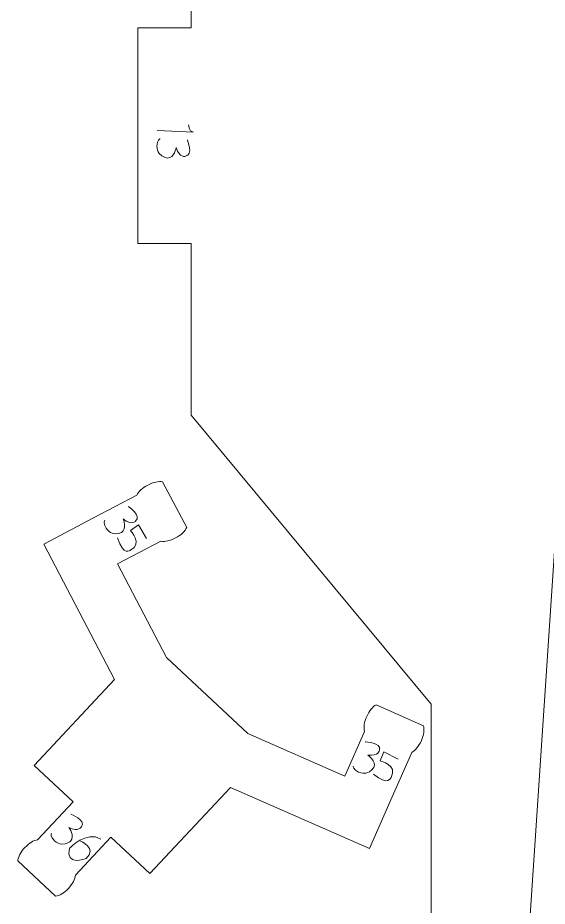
# Model space of a CAD drawing. Header units: centimetres. Extents: x -25 to 25, y -32.5 to 32.5.
# Drawn here: x -14.88 to -11.82, y -17.1 to -11.95 of the extents above; entities that cross this region are included whole.
import ezdxf

# ---------------------------------------------------------------- set-up
doc = ezdxf.new("R2010")
doc.units = ezdxf.units.CM
doc.header["$MEASUREMENT"] = 0
doc.layers.add('Capa 1', color=7, linetype='Continuous')

msp = doc.modelspace()

# ---------------------------------------------------------------- linework, layer by layer
at = {"layer": 'Capa 1', "color": 250, "lineweight": 9}
msp.add_open_spline([(-9.1723, -7.64937), (-9.1723, -7.64937), (-9.03691, -7.64937), (-9.03691, -7.64937), (-9.03691, -7.64937), (-9.03691, -7.64937), (-9.03691, -11.9547), (-9.03691, -11.9547), (-9.03691, -11.9547), (-9.03691, -11.9547), (-10.64317, -12.40194), (-10.64317, -12.40194), (-10.64317, -12.40194), (-10.64434, -12.39776), (-10.72507, -12.10227), (-10.72507, -12.10227), (-10.72507, -12.10227), (-10.72507, -12.10227), (-11.40795, -12.29425), (-11.40795, -12.29425), (-11.40795, -12.29425), (-11.40795, -12.29425), (-11.32437, -12.5916), (-11.32437, -12.5916), (-11.32437, -12.5916), (-11.32437, -12.5916), (-11.61796, -12.67334), (-11.61796, -12.67334), (-11.61796, -12.67334), (-11.61796, -12.67334), (-11.92924, -17.35374), (-11.92924, -17.35374), (-11.92924, -17.35374), (-11.92924, -17.35374), (-12.49025, -17.35343), (-12.49025, -17.35343), (-12.49025, -17.35343), (-12.49025, -17.35343), (-12.49025, -15.92886), (-12.49025, -15.92886), (-12.49025, -15.92886), (-12.49025, -15.92886), (-13.88013, -14.25651), (-13.88013, -14.25651), (-13.88013, -14.25651), (-13.88013, -14.25651), (-13.88013, -13.262), (-13.88013, -13.262), (-13.88013, -13.262), (-13.88013, -13.262), (-14.18901, -13.26203), (-14.18901, -13.26203), (-14.18901, -13.26203), (-14.18901, -13.26203), (-14.18901, -12.0137), (-14.18901, -12.0137), (-14.18901, -12.0137), (-14.18901, -12.0137), (-13.88013, -12.0137), (-13.88013, -12.0137), (-13.88013, -12.0137), (-13.88013, -12.0137), (-13.88013, -10.89024), (-13.88013, -10.89024), (-13.88013, -10.89024), (-13.88013, -10.89024), (-14.18901, -10.89024), (-14.18901, -10.89024), (-14.18901, -10.89024), (-14.18901, -10.89024), (-14.18901, -9.64191), (-14.18901, -9.64191), (-14.18901, -9.64191), (-14.18901, -9.64191), (-13.88013, -9.64193), (-13.88013, -9.64193), (-13.88013, -9.64193), (-13.88013, -9.64193), (-13.88013, -8.87375), (-13.88013, -8.87375), (-13.88013, -8.87375), (-12.9393, -8.63427), (-12.28617, -7.77991), (-12.30182, -6.80921), (-12.30182, -6.80921), (-12.31747, -5.83851), (-13.0451, -4.9958), (-13.99316, -4.78678), (-13.99316, -4.78678), (-13.99316, -4.78678), (-13.99316, -4.03776), (-13.99316, -4.03776), (-13.99316, -4.03776), (-13.99316, -4.03776), (-13.3734, -4.03776), (-13.3734, -4.03776), (-13.3734, -4.03776), (-13.3734, -4.03776), (-13.37341, -4.34662), (-13.37341, -4.34662), (-13.37341, -4.34662), (-13.37341, -4.34662), (-12.1516, -4.34662), (-12.1516, -4.34662), (-12.1516, -4.34662), (-12.1516, -4.34662), (-12.15164, -4.03776), (-12.15164, -4.03776), (-12.15164, -4.03776), (-12.15164, -4.03776), (-11.33399, -4.03776), (-11.33399, -4.03776), (-11.33399, -4.03776), (-11.33399, -4.03776), (-10.81065, -4.22066), (-10.81065, -4.22066), (-10.81065, -4.22066), (-10.81065, -4.22066), (-10.91575, -4.51592), (-10.91575, -4.51592), (-10.91575, -4.51592), (-10.91575, -4.51592), (-9.91128, -4.86214), (-9.91128, -4.86214), (-9.91128, -4.86214), (-9.91128, -4.86214), (-9.81063, -4.57013), (-9.81063, -4.57013), (-9.81063, -4.57013), (-9.81063, -4.57013), (-9.03691, -4.84052), (-9.03691, -4.84052), (-9.03691, -4.84052), (-9.03691, -4.84052), (-9.03691, -6.40182), (-9.03691, -6.40182), (-9.03691, -6.40182), (-9.03691, -6.40182), (-9.1723, -6.40104), (-9.1723, -6.40104)], degree=3, knots=[0, 0, 0, 0, 0.0277778, 0.0277778, 0.0277778, 0.0277778, 0.0555556, 0.0555556, 0.0555556, 0.0555556, 0.0833333, 0.0833333, 0.0833333, 0.0833333, 0.1111111, 0.1111111, 0.1111111, 0.1111111, 0.1388889, 0.1388889, 0.1388889, 0.1388889, 0.1666667, 0.1666667, 0.1666667, 0.1666667, 0.1944444, 0.1944444, 0.1944444, 0.1944444, 0.2222222, 0.2222222, 0.2222222, 0.2222222, 0.25, 0.25, 0.25, 0.25, 0.2777778, 0.2777778, 0.2777778, 0.2777778, 0.3055556, 0.3055556, 0.3055556, 0.3055556, 0.3333333, 0.3333333, 0.3333333, 0.3333333, 0.3611111, 0.3611111, 0.3611111, 0.3611111, 0.3888889, 0.3888889, 0.3888889, 0.3888889, 0.4166667, 0.4166667, 0.4166667, 0.4166667, 0.4444444, 0.4444444, 0.4444444, 0.4444444, 0.4722222, 0.4722222, 0.4722222, 0.4722222, 0.5, 0.5, 0.5, 0.5, 0.5277778, 0.5277778, 0.5277778, 0.5277778, 0.5555556, 0.5555556, 0.5555556, 0.5555556, 0.5833333, 0.5833333, 0.5833333, 0.5833333, 0.6111111, 0.6111111, 0.6111111, 0.6111111, 0.6388889, 0.6388889, 0.6388889, 0.6388889, 0.6666667, 0.6666667, 0.6666667, 0.6666667, 0.6944444, 0.6944444, 0.6944444, 0.6944444, 0.7222222, 0.7222222, 0.7222222, 0.7222222, 0.75, 0.75, 0.75, 0.75, 0.7777778, 0.7777778, 0.7777778, 0.7777778, 0.8055556, 0.8055556, 0.8055556, 0.8055556, 0.8333333, 0.8333333, 0.8333333, 0.8333333, 0.8611111, 0.8611111, 0.8611111, 0.8611111, 0.8888889, 0.8888889, 0.8888889, 0.8888889, 0.9166667, 0.9166667, 0.9166667, 0.9166667, 0.9444444, 0.9444444, 0.9444444, 0.9444444, 1, 1, 1, 1], dxfattribs=at)
at = {"layer": 'Capa 1', "color": 22, "lineweight": 5}
for points in [[(-13.89408, -12.57413), (-13.89408, -12.57413), (-13.89433, -12.61457), (-13.86667, -12.61752)], [(-13.86667, -12.61752), (-13.86667, -12.61752), (-14.07595, -12.60765), (-14.07595, -12.60765)]]:
    msp.add_open_spline(points, degree=3, dxfattribs=at)
for points, knots in [([(-14.05843, -12.65481), (-14.05843, -12.65481), (-14.07723, -12.66116), (-14.07773, -12.69723), (-14.07773, -12.69723), (-14.078, -12.71595), (-14.07195, -12.72965), (-14.06476, -12.73972), (-14.06476, -12.73972), (-14.0472, -12.76427), (-14.01825, -12.76686), (-14.01825, -12.76686), (-14.01825, -12.76686), (-13.97653, -12.76761), (-13.96561, -12.70684), (-13.96561, -12.70684), (-13.96561, -12.70684), (-13.94617, -12.76778), (-13.9135, -12.75694), (-13.9135, -12.75694), (-13.9135, -12.75694), (-13.86371, -12.75064), (-13.90158, -12.66222), (-13.90158, -12.66222)], [0, 0, 0, 0, 0.1428571, 0.1428571, 0.1428571, 0.1428571, 0.2857143, 0.2857143, 0.2857143, 0.2857143, 0.4285714, 0.4285714, 0.4285714, 0.4285714, 0.5714286, 0.5714286, 0.5714286, 0.5714286, 0.7142857, 0.7142857, 0.7142857, 0.7142857, 1, 1, 1, 1]), ([(-14.37901, -14.86414), (-14.37901, -14.86414), (-14.39121, -14.87979), (-14.3718, -14.91019), (-14.3718, -14.91019), (-14.36172, -14.92596), (-14.34914, -14.93408), (-14.3376, -14.93854), (-14.3376, -14.93854), (-14.30943, -14.94939), (-14.28383, -14.93563), (-14.28383, -14.93563), (-14.28383, -14.93563), (-14.24857, -14.91331), (-14.27287, -14.85655), (-14.27287, -14.85655), (-14.27287, -14.85655), (-14.22312, -14.89676), (-14.20179, -14.86974), (-14.20179, -14.86974), (-14.20179, -14.86974), (-14.16368, -14.8371), (-14.24393, -14.78407), (-14.24393, -14.78407)], [0, 0, 0, 0, 0.1428571, 0.1428571, 0.1428571, 0.1428571, 0.2857143, 0.2857143, 0.2857143, 0.2857143, 0.4285714, 0.4285714, 0.4285714, 0.4285714, 0.5714286, 0.5714286, 0.5714286, 0.5714286, 0.7142857, 0.7142857, 0.7142857, 0.7142857, 1, 1, 1, 1]), ([(-14.13879, -14.97056), (-14.13879, -14.97056), (-14.18496, -14.8916), (-14.18496, -14.8916), (-14.18496, -14.8916), (-14.18496, -14.8916), (-14.23178, -14.92318), (-14.23178, -14.92318)], [0, 0, 0, 0, 0.3333333, 0.3333333, 0.3333333, 0.3333333, 1, 1, 1, 1]), ([(-14.23178, -14.92318), (-14.23178, -14.92318), (-14.15749, -15.00131), (-14.23052, -15.03742), (-14.23052, -15.03742), (-14.23052, -15.03742), (-14.27276, -15.07537), (-14.30546, -14.96686)], [0, 0, 0, 0, 0.3333333, 0.3333333, 0.3333333, 0.3333333, 1, 1, 1, 1]), ([(-12.94116, -16.28858), (-12.94116, -16.28858), (-12.94287, -16.30835), (-12.91003, -16.32326), (-12.91003, -16.32326), (-12.89298, -16.331), (-12.878, -16.33094), (-12.8659, -16.32839), (-12.8659, -16.32839), (-12.83637, -16.32213), (-12.8224, -16.29664), (-12.8224, -16.29664), (-12.8224, -16.29664), (-12.80501, -16.25871), (-12.85632, -16.22437), (-12.85632, -16.22437), (-12.85632, -16.22437), (-12.79269, -16.23097), (-12.78954, -16.19668), (-12.78954, -16.19668), (-12.78954, -16.19668), (-12.77537, -16.14854), (-12.87156, -16.14782), (-12.87156, -16.14782)], [0, 0, 0, 0, 0.1428571, 0.1428571, 0.1428571, 0.1428571, 0.2857143, 0.2857143, 0.2857143, 0.2857143, 0.4285714, 0.4285714, 0.4285714, 0.4285714, 0.5714286, 0.5714286, 0.5714286, 0.5714286, 0.7142857, 0.7142857, 0.7142857, 0.7142857, 1, 1, 1, 1]), ([(-12.68176, -16.24688), (-12.68176, -16.24688), (-12.76351, -16.20584), (-12.76351, -16.20584), (-12.76351, -16.20584), (-12.76351, -16.20584), (-12.78555, -16.25784), (-12.78555, -16.25784)], [0, 0, 0, 0, 0.3333333, 0.3333333, 0.3333333, 0.3333333, 1, 1, 1, 1]), ([(-12.78555, -16.25784), (-12.78555, -16.25784), (-12.68068, -16.28285), (-12.72223, -16.35293), (-12.72223, -16.35293), (-12.72223, -16.35293), (-12.73696, -16.40777), (-12.82352, -16.33461)], [0, 0, 0, 0, 0.3333333, 0.3333333, 0.3333333, 0.3333333, 1, 1, 1, 1]), ([(-14.6887, -16.6768), (-14.6887, -16.6768), (-14.69678, -16.69492), (-14.67062, -16.71975), (-14.67062, -16.71975), (-14.65704, -16.73264), (-14.64287, -16.73748), (-14.63059, -16.73903), (-14.63059, -16.73903), (-14.60064, -16.74278), (-14.5791, -16.72326), (-14.5791, -16.72326), (-14.5791, -16.72326), (-14.55026, -16.6931), (-14.58752, -16.64387), (-14.58752, -16.64387), (-14.58752, -16.64387), (-14.52955, -16.67091), (-14.51536, -16.63954), (-14.51536, -16.63954), (-14.51536, -16.63954), (-14.48622, -16.59869), (-14.57689, -16.56655), (-14.57689, -16.56655)], [0, 0, 0, 0, 0.1428571, 0.1428571, 0.1428571, 0.1428571, 0.2857143, 0.2857143, 0.2857143, 0.2857143, 0.4285714, 0.4285714, 0.4285714, 0.4285714, 0.5714286, 0.5714286, 0.5714286, 0.5714286, 0.7142857, 0.7142857, 0.7142857, 0.7142857, 1, 1, 1, 1]), ([(-14.52245, -16.71967), (-14.52245, -16.71967), (-14.42066, -16.76514), (-14.48727, -16.82387), (-14.48727, -16.82387), (-14.48727, -16.82387), (-14.61273, -16.87007), (-14.58339, -16.76353), (-14.58339, -16.76353), (-14.58339, -16.76353), (-14.48356, -16.65816), (-14.40355, -16.71116)], [0, 0, 0, 0, 0.25, 0.25, 0.25, 0.25, 0.5, 0.5, 0.5, 0.5, 1, 1, 1, 1])]:
    msp.add_open_spline(points, degree=3, knots=knots, dxfattribs=at)
at = {"layer": 'Capa 1', "color": 250, "lineweight": 18}
for points, knots in [([(-14.04527, -14.64145), (-14.06745, -14.63748), (-14.09923, -14.64383), (-14.13052, -14.6603), (-14.13052, -14.6603), (-14.16181, -14.67677), (-14.18504, -14.69937), (-14.19432, -14.7199)], [0, 0, 0, 0, 0.3333333, 0.3333333, 0.3333333, 0.3333333, 1, 1, 1, 1]), ([(-14.78926, -16.28413), (-14.78926, -16.28413), (-14.32364, -15.78595), (-14.32364, -15.78595), (-14.32364, -15.78595), (-14.32364, -15.78595), (-14.73361, -15.0019), (-14.73361, -15.0019), (-14.73361, -15.0019), (-14.73361, -15.0019), (-14.44442, -14.85068), (-14.44442, -14.85068), (-14.44442, -14.85068), (-14.44442, -14.85068), (-14.19432, -14.7199), (-14.19432, -14.7199)], [0, 0, 0, 0, 0.2, 0.2, 0.2, 0.2, 0.4, 0.4, 0.4, 0.4, 0.6, 0.6, 0.6, 0.6, 1, 1, 1, 1]), ([(-13.90554, -14.90693), (-13.91482, -14.92746), (-13.93805, -14.95006), (-13.96934, -14.96653), (-13.96934, -14.96653), (-14.00063, -14.983), (-14.03241, -14.98935), (-14.0546, -14.98538)], [0, 0, 0, 0, 0.3333333, 0.3333333, 0.3333333, 0.3333333, 1, 1, 1, 1]), ([(-14.05532, -14.98575), (-14.05532, -14.98575), (-14.30542, -15.11653), (-14.30542, -15.11653), (-14.30542, -15.11653), (-14.30542, -15.11653), (-14.02145, -15.65959), (-14.02145, -15.65959), (-14.02145, -15.65959), (-14.02145, -15.65959), (-13.55109, -16.09921), (-13.55109, -16.09921), (-13.55109, -16.09921), (-13.55109, -16.09921), (-12.9901, -16.34587), (-12.9901, -16.34587), (-12.9901, -16.34587), (-12.9901, -16.34587), (-12.87651, -16.08751), (-12.87651, -16.08751)], [0, 0, 0, 0, 0.1666667, 0.1666667, 0.1666667, 0.1666667, 0.3333333, 0.3333333, 0.3333333, 0.3333333, 0.5, 0.5, 0.5, 0.5, 0.6666667, 0.6666667, 0.6666667, 0.6666667, 1, 1, 1, 1]), ([(-12.80796, -15.93276), (-12.82782, -15.94341), (-12.8488, -15.96811), (-12.86312, -16.00044), (-12.86312, -16.00044), (-12.87744, -16.03277), (-12.88164, -16.0649), (-12.87617, -16.08677)], [0, 0, 0, 0, 0.3333333, 0.3333333, 0.3333333, 0.3333333, 1, 1, 1, 1]), ([(-12.53366, -16.05425), (-12.5282, -16.07612), (-12.53239, -16.10825), (-12.54671, -16.14058), (-12.54671, -16.14058), (-12.56103, -16.17291), (-12.58201, -16.19761), (-12.60187, -16.20826)], [0, 0, 0, 0, 0.3333333, 0.3333333, 0.3333333, 0.3333333, 1, 1, 1, 1]), ([(-12.60115, -16.20819), (-12.60115, -16.20819), (-12.71475, -16.46654), (-12.71475, -16.46654), (-12.71475, -16.46654), (-12.71475, -16.46654), (-12.84683, -16.76535), (-12.84683, -16.76535), (-12.84683, -16.76535), (-12.84683, -16.76535), (-13.65247, -16.4111), (-13.65247, -16.4111), (-13.65247, -16.4111), (-13.65247, -16.4111), (-14.11916, -16.91043), (-14.11916, -16.91043)], [0, 0, 0, 0, 0.2, 0.2, 0.2, 0.2, 0.4, 0.4, 0.4, 0.4, 0.6, 0.6, 0.6, 0.6, 1, 1, 1, 1]), ([(-14.76864, -16.71404), (-14.76864, -16.71404), (-14.56379, -16.49486), (-14.56379, -16.49486), (-14.56379, -16.49486), (-14.56379, -16.49486), (-14.78926, -16.28413), (-14.78926, -16.28413)], [0, 0, 0, 0, 0.3333333, 0.3333333, 0.3333333, 0.3333333, 1, 1, 1, 1]), ([(-14.76864, -16.71404), (-14.7909, -16.71757), (-14.81883, -16.73401), (-14.84297, -16.75984), (-14.84297, -16.75984), (-14.86712, -16.78567), (-14.88163, -16.81465), (-14.88365, -16.83709)], [0, 0, 0, 0, 0.3333333, 0.3333333, 0.3333333, 0.3333333, 1, 1, 1, 1]), ([(-14.11916, -16.91043), (-14.11916, -16.91043), (-14.34462, -16.69971), (-14.34462, -16.69971), (-14.34462, -16.69971), (-14.34462, -16.69971), (-14.54947, -16.91888), (-14.54947, -16.91888)], [0, 0, 0, 0, 0.3333333, 0.3333333, 0.3333333, 0.3333333, 1, 1, 1, 1]), ([(-14.54947, -16.91888), (-14.55149, -16.94133), (-14.566, -16.97031), (-14.59015, -16.99614), (-14.59015, -16.99614), (-14.61429, -17.02197), (-14.64222, -17.03841), (-14.66448, -17.04194)], [0, 0, 0, 0, 0.3333333, 0.3333333, 0.3333333, 0.3333333, 1, 1, 1, 1])]:
    msp.add_open_spline(points, degree=3, knots=knots, dxfattribs=at)
for points in [[(-14.04527, -14.64145), (-14.04527, -14.64145), (-13.90554, -14.90692), (-13.90554, -14.90692)], [(-12.80796, -15.93276), (-12.80796, -15.93276), (-12.53367, -16.05425), (-12.53367, -16.05425)], [(-14.66448, -17.04194), (-14.66448, -17.04194), (-14.88365, -16.83709), (-14.88365, -16.83709)]]:
    msp.add_open_spline(points, degree=3, dxfattribs=at)

doc.saveas('drawing.dxf')
